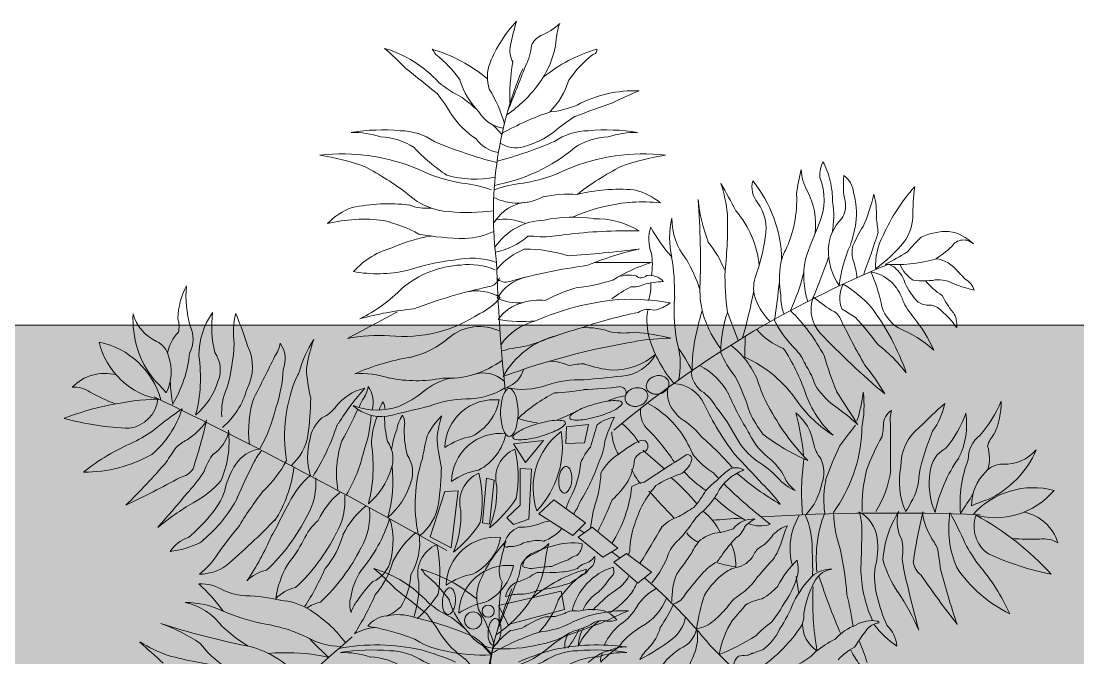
# Model space of a CAD drawing. Header units: millimetres. Extents: x -9564 to 494436, y -140371 to 4257.
# Drawn here: x -5.718 to -3.547, y 125.96 to 127.268 of the extents above; entities that cross this region are included whole.
import ezdxf
from ezdxf.enums import TextEntityAlignment as Align

# ---------------------------------------------------------------- set-up
doc = ezdxf.new("R2010")
doc.units = ezdxf.units.MM
doc.header["$MEASUREMENT"] = 0
doc.linetypes.add('HIDDEN2', pattern=[0.1875, 0.125, -0.0625])
for name, color, linetype, lineweight in [('8', 8, 'Continuous', 5), ('AS', 8, 'HIDDEN2', 5), ('HATCH', 8, 'Continuous', 13), ('XR-KOP A3_MOZART$0$A-TXTKOP', 3, 'Continuous', 5)]:
    doc.layers.add(name, color=color, linetype=linetype, lineweight=lineweight)
doc.styles.add('HAND', font='ROMAND.SHX', dxfattribs={"width": 0.8, "height": 250})
doc.styles.add('XR-KOP A3_MOZART$0$ROMAND', font='romand.shx', dxfattribs={"height": 2, "bigfont": 'bigfont.shx'})

# ---------------------------------------------------------------- blocks, each defined once
blk = doc.blocks.new('TREE03')
at = {"layer": 'HATCH'}
for p, q in [((5.2, 9.45), (5.28, 11.36)), ((5.28, 11.36), (7.8, 11.62)), ((7.8, 11.62), (7.36, 9.54)), ((39.09, 11.26), (39.09, 10.82)), ((2.66, 9.81), (-0.78, 9.43)), ((0.59, 7.29), (2.66, 9.81)), ((-0.78, 9.43), (0.59, 7.29)), ((7.36, 9.54), (5.2, 9.45)), ((14.04, 8.67), (16.55, 6.5)), ((-0.02, 6.6), (1.28, 6.52)), ((-0.02, 2.39), (-0.02, 6.6)), ((1.28, 6.52), (0.98, 0.78)), ((-3.89, 5.5), (-4.34, 0.38)), ((-2.99, 5.25), (-3.89, 5.5)), ((-3.54, 0.23), (-2.99, 5.25)), ((34.96, 5.24), (34.9, 4.8)), ((-10.31, -1.22), (-8.66, 3.95)), ((-8.66, 3.95), (-7.1, 4.05)), ((-7.1, 4.05), (-7.91, -2.48)), ((2.13, 1.38), (3.83, 3.02)), ((3.83, 3.02), (7.46, 0.35)), ((-1.55, 0.94), (-0.02, 2.39)), ((6, -1.1), (2.13, 1.38)), ((-4.34, 0.38), (-3.54, 0.23)), ((-0.78, 0.17), (-1.55, 0.94)), ((0.98, 0.78), (-0.78, 0.17)), ((7.46, 0.35), (6, -1.1)), ((6.61, -1.28), (8.24, -0.13)), ((8.24, -0.13), (11.15, -2.55)), ((-7.91, -2.48), (-10.31, -1.22)), ((9.45, -3.58), (6.61, -1.28)), ((11.15, -2.55), (9.45, -3.58)), ((10.72, -4.12), (12.17, -3.15)), ((12.17, -3.15), (15.02, -5.27)), ((13.44, -6.54), (10.72, -4.12)), ((15.02, -5.27), (13.44, -6.54)), ((31.59, -5.79), (31.87, -7.77)), ((4.69, -7.44), (-2.49, -9.1)), ((5.04, -9.55), (4.69, -7.44)), ((-2.49, -9.1), (-1.38, -11.26)), ((-1.38, -11.26), (5.04, -9.55))]:
    blk.add_line(p, q, dxfattribs=at)
for points in [[(14.45, 15.81, 0.119964), (14.64, 15.46, 0.104948), (15.01, 15.2, 0.088944), (15.47, 15.09, 0.080201), (15.99, 15.14, 0.080201), (16.47, 15.36, 0.088944), (16.81, 15.68, 0.104948), (17, 16.1, 0.119964), (16.99, 16.5, 0.119964), (16.79, 16.85, 0.104948), (16.42, 17.12, 0.088944), (15.96, 17.23, 0.080201), (15.44, 17.17, 0.080201), (14.97, 16.96, 0.088944), (14.63, 16.63, 0.104948), (14.44, 16.22, 0.119964)], [(-2.26, 13, 0.037444), (-2.17, 11.88, 0.049921), (-1.97, 11.07, 0.093255), (-1.58, 10.41, 0.215661), (-1.26, 10.27, 0.215661), (-0.95, 10.41, 0.093255), (-0.56, 11.07, 0.049921), (-0.35, 11.88, 0.037444), (-0.26, 13, 0.037444), (-0.35, 14.12, 0.049921), (-0.56, 14.94, 0.093255), (-0.95, 15.6, 0.215661), (-1.26, 15.74, 0.215661), (-1.58, 15.6, 0.093255), (-1.97, 14.94, 0.049921), (-2.17, 14.12, 0.037444)], [(12.02, 14.43, 0.119964), (12.21, 14.08, 0.104948), (12.59, 13.81, 0.088944), (13.05, 13.7, 0.080201), (13.57, 13.75, 0.080201), (14.04, 13.97, 0.088944), (14.38, 14.3, 0.104948), (14.57, 14.71, 0.119964), (14.56, 15.11, 0.119964), (14.37, 15.47, 0.104948), (14, 15.73, 0.088944), (13.54, 15.84, 0.080201), (13.02, 15.79, 0.080201), (12.54, 15.57, 0.088944), (12.2, 15.25, 0.104948), (12.01, 14.83, 0.119964)], [(8.85, 12.54, 0.024378), (10.07, 12.95, 0.033607), (10.92, 13.36, 0.071679), (11.59, 13.88, 0.269423), (11.65, 14.11, 0.269423), (11.48, 14.28, 0.071679), (10.63, 14.36, 0.033607), (9.7, 14.25, 0.024378), (8.44, 13.95, 0.024378), (7.23, 13.54, 0.033607), (6.38, 13.13, 0.071679), (5.71, 12.61, 0.269423), (5.65, 12.38, 0.269423), (5.82, 12.21, 0.071679), (6.67, 12.13, 0.033607), (7.6, 12.24, 0.024378)], [(2.35, 10.28, 0.024378), (3.57, 10.7, 0.033607), (4.42, 11.1, 0.071679), (5.09, 11.62, 0.269423), (5.15, 11.86, 0.269423), (4.98, 12.03, 0.071679), (4.13, 12.11, 0.033607), (3.2, 12, 0.024378), (1.94, 11.7, 0.024378), (0.73, 11.28, 0.033607), (-0.12, 10.88, 0.071679), (-0.79, 10.36, 0.269423), (-0.85, 10.12, 0.269423), (-0.68, 9.95, 0.071679), (0.17, 9.88, 0.033607), (1.1, 9.98, 0.024378)], [(4.41, 5.36, 0.049118), (4.42, 4.73, 0.06291), (4.53, 4.26, 0.103199), (4.78, 3.88, 0.179861), (5.02, 3.77, 0.179861), (5.27, 3.84, 0.103199), (5.57, 4.17, 0.06291), (5.77, 4.62, 0.049118), (5.88, 5.24, 0.049118), (5.87, 5.86, 0.06291), (5.75, 6.34, 0.103199), (5.51, 6.72, 0.179861), (5.27, 6.83, 0.179861), (5.02, 6.76, 0.103199), (4.71, 6.43, 0.06291), (4.52, 5.98, 0.049118)], [(-8.91, -8.54, 0.049118), (-8.9, -9.17, 0.06291), (-8.79, -9.64, 0.103199), (-8.54, -10.02, 0.179861), (-8.3, -10.14, 0.179861), (-8.05, -10.06, 0.103199), (-7.75, -9.73, 0.06291), (-7.55, -9.28, 0.049118), (-7.44, -8.66, 0.049118), (-7.45, -8.04, 0.06291), (-7.57, -7.56, 0.103199), (-7.81, -7.18, 0.179861), (-8.05, -7.07, 0.179861), (-8.3, -7.14, 0.103199), (-8.61, -7.48, 0.06291), (-8.8, -7.93, 0.049118)], [(-3.69, -12.05, 0.049118), (-3.68, -12.68, 0.06291), (-3.57, -13.16, 0.103199), (-3.33, -13.54, 0.179861), (-3.09, -13.65, 0.179861), (-2.83, -13.58, 0.103199), (-2.53, -13.24, 0.06291), (-2.34, -12.79, 0.049118), (-2.22, -12.18, 0.049118), (-2.23, -11.55, 0.06291), (-2.35, -11.08, 0.103199), (-2.59, -10.7, 0.179861), (-2.83, -10.58, 0.179861), (-3.09, -10.66, 0.103199), (-3.39, -10.99, 0.06291), (-3.58, -11.44, 0.049118)]]:
    blk.add_lwpolyline(points, format="xyb", close=True, dxfattribs=at)
for centre, radius in [((-3.69, -9.75), 0.697), ((-5.4, -10.81), 0.988)]:
    blk.add_circle(centre, radius, dxfattribs=at)
for centre, radius, start, end in [((10.93, 47.23), 15.53, 137.0502, 158.0098), ((72.25, 38.17), 75.3, 164.8767, 167.0521), ((0.09, 62.06), 6.31, 290.8553, 314.3855), ((9.49, 55.6), 5.35, 158.6303, 174.8899), ((3.38, 54.11), 2.3, 116.9339, 156.4233), ((-6.19, 56.86), 10.37, 323.6111, 355.6842), ((-19.58, 41.33), 13.96, 42.8797, 73.1794), ((-45.27, 20.93), 44.99, 44.3831, 48.6321), ((-15.1, 37.68), 17.64, 50.0213, 73.5749), ((-12.67, 52.32), 3.43, 29.2934, 41.7795), ((1.5, 54.43), 2.7, 166.8666, 208.6631), ((-5.27, 55.64), 6.57, 333.436, 354.7368), ((13.74, 37.68), 17.64, 106.4251, 129.0596), ((8.25, 54.5), 0.511, 277.6177, 11.3094), ((-18.34, 43.07), 13.95, 34.9224, 51.6036), ((16.98, 43.07), 13.95, 128.3964, 145.0776), ((-128.33, -94.96), 187.05, 50.5707, 51.9815), ((0.89, 51.4), 4.66, 159.3737, 197.3533), ((39.66, 35.77), 42.74, 157.1658, 187.5184), ((-865.52, 390.32), 929.6, 338.36097, 338.70377), ((22.7, 49.14), 23.9, 170.3807, 182.3795), ((-1.92, 59.34), 11.3, 228.8583, 245.2195), ((1.6, 53.65), 8.9, 196.9901, 224.533), ((-2.97, 53.65), 8.9, 315.467, 343.0099), ((-16.84, 41.81), 15.61, 15.8262, 31.695), ((-9.6, 59.1), 14.45, 303.8275, 324.4636), ((13.09, 35.89), 13.96, 87.8964, 118.1961), ((30.78, 8.26), 44.99, 112.4437, 116.6927), ((-27.64, 35.28), 23.04, 30.922, 38.1693), ((-26.53, 23.34), 32.52, 48.8216, 52.3259), ((71.76, -128.31), 187.05, 109.0943, 110.5051), ((-1.42, 49.4), 3.87, 210.8984, 262.2437), ((13.83, 16.61), 32.52, 108.7499, 119.2781), ((2.22, 58.65), 11.3, 275.8563, 292.2174), ((0.8, 53.01), 10.49, 214.2046, 235.9382), ((18.75, 27.55), 23.04, 122.9064, 130.1538), ((-15.76, 22.61), 22.75, 84.8617, 99.1059), ((-19.13, 35.33), 9.74, 71.1429, 91.364), ((-13.85, 38.11), 7.16, 55.8127, 89.0085), ((-26.53, 23.34), 32.52, 41.341, 43.9898), ((-2.4, 53.55), 10.49, 285.1376, 306.8712), ((7.92, 38.11), 7.16, 90.9915, 124.1873), ((9.83, 22.61), 22.75, 80.8941, 95.1383), ((13.2, 35.33), 9.74, 88.636, 108.8571), ((-16.23, 37.17), 7.39, 56.6398, 88.0584), ((8.31, 86.02), 45.74, 246.6374, 256.0993), ((-1.95, 46.58), 3.85, 215.7768, 261.7698), ((-14.24, 86.02), 45.74, 284.6732, 293.3626), ((-0.51, 46.56), 3.25, 236.4646, 285.2558), ((10.3, 37.17), 7.39, 91.9416, 123.3602), ((-20.49, 19.57), 23.04, 67.3277, 96.1665), ((-27.21, 15.06), 27.74, 70.2769, 81.1928), ((3.47, 58.06), 21.48, 223.2692, 236.3503), ((-6.51, 58.48), 19.79, 280.3287, 310.0807), ((14.16, 19.57), 23.04, 83.8335, 112.6723), ((20.88, 15.06), 27.74, 98.8072, 109.7231), ((-32.45, 12.75), 31.95, 52.1097, 62.8178), ((26.12, 12.75), 31.95, 117.1822, 127.8903), ((37.65, 40.21), 3.36, 153.4386, 184.7937), ((27.57, 37.81), 8.08, 12.1986, 28.9075), ((-4.06, 56.15), 17.09, 243.7545, 261.1928), ((-5.23, 51.24), 11.52, 253.8862, 281.8291), ((-2.27, 56.15), 17.09, 278.8072, 296.2455), ((52.15, 35.46), 20.69, 164.9839, 172.9376), ((36.83, 40.85), 4.66, 180.3858, 211.5002), ((46.43, 39.09), 9.45, 173.6608, 191.6644), ((35.33, 37.88), 2.83, 6.7088, 52.7732), ((-7.77, 26.93), 12.38, 69.0217, 84.9186), ((1.44, 26.93), 12.38, 95.0814, 110.9783), ((-73.95, -15.47), 111.29, 27.5936, 29.4451), ((5.24, 33.58), 18.6, 6.6414, 17.6978), ((29.35, 38.83), 2.83, 165.9659, 219.0879), ((15.34, 30.25), 14.58, 0.8605, 39.4266), ((27.83, 37.36), 6.95, 336.9004, 21.6117), ((27.07, 37.34), 8.67, 358.4928, 14.5448), ((60.1, 25.2), 20.23, 137.6599, 156.3007), ((69.97, 35.61), 25.03, 172.6151, 180.653), ((-7.76, 43.51), 7.51, 227.5783, 267.1656), ((-0.31, 43.13), 6.15, 243.6565, 298.1797), ((5.53, 23.11), 14.88, 86.2684, 101.3601), ((11.28, 19.09), 19.47, 84.9362, 104.2121), ((11.26, 31.05), 7.64, 51.3389, 76.846), ((18.06, 37.32), 13.58, 334.8752, 2.862), ((25.43, 34.52), 8.38, 353.1575, 27.7091), ((29.92, 35.8), 8.57, 352.6488, 16.319), ((21.2, 42.36), 19.76, 335.8911, 347.2444), ((31.81, 35.76), 8.96, 357.2077, 14.5024), ((-16.61, 29.3), 7.64, 110.3065, 135.8136), ((-15.14, 17.43), 19.47, 82.9404, 102.2164), ((-10.73, 41.8), 5.42, 248.1857, 275.7791), ((1.28, 32.07), 5.06, 92.3064, 149.065), ((13.82, 18.06), 18.99, 102.7987, 114.3094), ((14.01, 19.22), 17.9, 83.5239, 104.2074), ((40.26, 39.57), 20.03, 186.2704, 200.6559), ((-66.5, 30.56), 87.12, 357.846, 4.4919), ((23.12, 34.04), 5.02, 348.6331, 36.6298), ((27.06, 35.47), 8.83, 347.5721, 10.6909), ((34.57, 36.68), 2.66, 325.8422, 10.7826), ((-17.87, 17.23), 17.9, 82.9451, 103.6286), ((-6.02, 57.56), 21.66, 264.4005, 277.8018), ((-1.84, 29.05), 6.08, 66.5864, 99.3216), ((6.05, 19.47), 15.9, 81.4916, 101.9204), ((8.67, 25.77), 9.42, 58.4755, 91.6604), ((26.76, 32.96), 9.67, 166.3737, 192.9675), ((24.49, 35.11), 7.14, 179.0079, 219.4234), ((-26.9, 34.6), 50.63, 353.8916, 1.2871), ((16.07, 28.72), 11.33, 5.6723, 40.4977), ((40.57, 31.46), 5.32, 135.6206, 176.8871), ((5.78, 30.25), 35.34, 5.4395, 8.2439), ((39.84, 35.59), 5.1, 322.8277, 356.9877), ((-20.04, 17.68), 17.86, 61.8326, 75.8415), ((2.9, 28.05), 6.97, 91.0629, 146.3405), ((19.41, 32.85), 4.69, 162.982, 199.682), ((30.88, 42.83), 18.12, 208.3465, 221.629), ((77.86, 15.55), 47.63, 156.3739, 161.6851), ((19.56, 37.94), 19.13, 342.4102, 350.2514), ((51.41, 26.42), 14.49, 147.0989, 156.9497), ((-7.85, 17.48), 15.9, 98.5679, 114.7683), ((-6.19, 62.66), 29.73, 259.5083, 269.7128), ((-6.55, 40.99), 8.06, 271.4688, 295.8771), ((-4.34, 39.12), 7.89, 280.8846, 311.286), ((1.06, 25.16), 8.04, 81.4688, 91.3782), ((2.17, 49.82), 16.71, 270.2642, 280.1251), ((12.4, -26.15), 59.96, 88.8542, 96.9875), ((5.48, 36.33), 22.8, 339.7879, 351.7419), ((-46.61, 61.28), 91.84, 339.2503, 342.4593), ((47.82, 29.85), 7.15, 150.868, 183.9166), ((56.2, 21.76), 15.3, 132.3502, 140.9106), ((48.9, 26.72), 7.02, 88.6738, 115.3619), ((48.34, 28.86), 4.93, 44.1783, 81.5717), ((50.75, 31.17), 1.59, 45.0257, 147.6567), ((-12.14, 22.8), 9.42, 104.5995, 137.7843), ((3.4, 24.36), 7.91, 111.3762, 140.5445), ((0.52, 15.69), 16.03, 72.0539, 90), ((-4.27, 175.49), 144.88, 273.8508, 277.0879), ((22.09, -5.24), 37.93, 102.9386, 112.4317), ((10.88, 24.09), 13.56, 22.1632, 38.3418), ((35.29, 28.98), 5.58, 152.4573, 168.3983), ((42.35, 31.54), 7.09, 178.34, 214.8193), ((50.94, 26.07), 14.49, 155.1181, 174.3411), ((41.1, 31.32), 3.12, 165.5814, 198.8231), ((31.17, 42.81), 16.38, 305.4615, 321.0134), ((41.72, 40.08), 11.13, 300.7395, 313.6387), ((-4.56, 3.92), 26.7, 96.6228, 108.4353), ((-5.62, 22.01), 8.67, 70.4065, 103.4489), ((7.82, 29.96), 7.3, 349.6967, 10.3033), ((-9.06, 26.51), 26.73, 359.4537, 9.2096), ((2.62, 21.12), 18.9, 18.3682, 30.0371), ((41.85, 28.63), 9.4, 168.4096, 198.0059), ((-56.9, 63.21), 97.72, 337.6172, 340.6297), ((31.58, 27.95), 6.97, 3.8985, 19.796), ((26.04, 60.64), 34.48, 297.1534, 302.0101), ((42.97, 46.87), 16.94, 265.9617, 285.1845), ((47.08, 26.88), 3.76, 36.8895, 82.4726), ((-16.37, 44.61), 15.72, 259.9288, 282.3751), ((-6.26, 18.65), 11.25, 92.899, 130.0309), ((-5.9, 22.03), 7.91, 67.5274, 96.6957), ((170.69, 34.67), 173.46, 181.4841, 186.3708), ((14.41, -25.53), 55.76, 96.9922, 106.2761), ((69.42, -325513.42), 325543.59, 90.0095798, 90.0107238), ((20.36, 12.36), 18.59, 106.7834, 121.7675), ((87.29, -80.31), 119.16, 112.2314, 129.9934), ((51.42, 28.45), 27.99, 178.4521, 188.1824), ((40.03, 28.28), 10.36, 169.8769, 190.1231), ((9.05, 34.82), 24.11, 335.1144, 346.1823), ((39.28, 24.5), 4.69, 16.6571, 79.7388), ((24.71, 21.99), 16.97, 12.1696, 24.8168), ((41.88, 28.52), 1.45, 38.1528, 93.9155), ((41.12, 27.08), 3.01, 13.132, 50.8706), ((47.11, 31.44), 3.92, 202.6204, 237.1923), ((26.56, 5.62), 33.27, 42.9023, 44.9955), ((-3.84, 28.9), 1.52, 281.1436, 341.2645), ((-1.66, 29.45), 1.52, 226.8073, 286.9282), ((1.85, 23.42), 5.23, 103.7888, 149.2568), ((4.53, 46.53), 19.33, 275.8266, 288.1974), ((12.47, 24.57), 4.17, 78.991, 108.1996), ((13.85, 29.26), 0.842, 225.8888, 317.1217), ((17.09, 15.86), 12.16, 93.3666, 104.1265), ((14.79, 26.61), 2.1, 41.151, 98.8811), ((9.6, 27.51), 5.34, 341.0618, 4.2357), ((30.74, 27.29), 4.03, 163.1811, 199.9147), ((-324.91, 71.51), 357.25, 352.279, 352.9991), ((46.12, 36.97), 8.9, 262.707, 278.8133), ((52.84, 33.52), 8.45, 220.0882, 237.5004), ((47.79, 24.05), 4.14, 61.7542, 94.2898), ((50.08, 26.54), 1.92, 14.08, 63.6481), ((-30.31, 23.39), 8.92, 152.6654, 177.4676), ((-24.82, 26.39), 13.46, 175.3628, 195.0787), ((-26.69, 40.34), 18.58, 296.6033, 315.2687), ((7.86, -27.17), 55.76, 101.7958, 111.0796), ((-5.03, 21.7), 5.23, 58.8151, 104.2831), ((12.18, 8.04), 20.09, 106.4272, 117.6471), ((17.46, 17.49), 11, 115.9075, 129.3333), ((12.85, 30.56), 3.18, 266.3865, 293.6303), ((30.79, 26.97), 10.23, 178.2104, 197.7264), ((-34.4, 38.73), 62.26, 343.974, 349.0239), ((40.03, 26.11), 3.45, 152.5243, 202.1632), ((29.47, 15.39), 14.42, 41.8876, 58.6443), ((51.84, 31.65), 8.71, 206.5046, 223.6257), ((56.6, 45.75), 19.31, 249.2247, 256.0621), ((-7.18, 29.94), 6.15, 294.4483, 322.1355), ((-0.13, 31.7), 6.15, 245.9364, 273.6236), ((1.46, 20.82), 4.9, 104.2546, 144.4671), ((2.18, 19.44), 6.42, 83.9738, 107.4479), ((13.97, -4.56), 30.61, 95.239, 113.5757), ((12.68, 0.04), 25.92, 80.0462, 93.3179), ((14.6, 28.59), 3.95, 280.6911, 310.2377), ((35.13, 24.55), 17.53, 174.4287, 193.6455), ((33.07, 28.17), 6.52, 200.2796, 226.9777), ((35.56, 26.31), 5.74, 178.5314, 200.7309), ((37.35, 24.81), 4.06, 163.023, 221.2966), ((64.11, 65.6), 49.86, 232.1941, 235.0958), ((45.47, 26.32), 4.24, 190.2076, 239.0322), ((51.58, 29.5), 8.62, 205.1114, 220.3509), ((46.71, 27.49), 2.19, 237.4362, 274.1167), ((57.82, 31.15), 10.64, 206.5614, 218.9008), ((-33.35, 23.62), 11, 176.4846, 218.6893), ((-39.72, 25.48), 4.75, 194.3891, 246.0217), ((-28.17, 19.51), 8.63, 145.0661, 180.1241), ((-21.69, 22.91), 13.64, 173.5305, 192.9236), ((-24.5, 22.22), 8.35, 165.2543, 188.9764), ((-78.13, 5.55), 49.28, 17.843, 22.427), ((153126.07, -287250.13), 325543.59, 118.0611488, 118.0622927), ((-8.47, -12.88), 37.93, 95.6402, 105.1332), ((-13.36, 37.45), 15.74, 264.1728, 303.6708), ((25.09, -31.47), 57.12, 101.7336, 108.453), ((14.67, 22.62), 2.19, 72.3491, 123.0065), ((21.62, 23.5), 7.13, 170.5391, 196.7641), ((41.58, 18.09), 21.78, 162.4564, 166.654), ((36.05, 20.07), 13.09, 160.3717, 180.9071), ((-117.68, -31.49), 152.07, 20.2911, 21.5922), ((16.01, 9.51), 21.27, 28.0792, 45.4774), ((35.06, 23.07), 1.71, 22.2124, 72.2817), ((-709.97, -1215.66), 1447.93, 58.88143, 58.95057), ((18.41, 8.62), 27.27, 19.0683, 36.9599), ((46.64, 23.16), 2.16, 43.628, 83.7679), ((41.43, 16.63), 10.49, 35.6721, 49.7993), ((47.5, 23.07), 2.48, 352.6112, 34.3761), ((-42.3, 22.84), 3.23, 348.5015, 16.863), ((0.25, 39.05), 15.63, 259.7782, 275.4381), ((3.5, 16.69), 7.03, 104.588, 144.348), ((39.42, 17.75), 19.76, 164.2578, 179.8769), ((33.55, 28.28), 13.27, 199.4833, 217.0565), ((39.76, 28.84), 11.91, 205.8618, 226.8837), ((104.72, 56.37), 75.5, 205.6257, 210.173), ((11.86, -0.8), 36.21, 36.5481, 43.0393), ((30.65, 12.43), 18.39, 24.7837, 38.6554), ((-35.7, 18.89), 4.78, 136.044, 168.8667), ((-40.82, 21.41), 3.36, 331.9499, 26.1987), ((-16.16, 3.23), 18.59, 86.3044, 101.2885), ((-4.69, 17.44), 5.4, 64.0586, 129.5268), ((6.45, 12.45), 9.63, 103.0853, 150.9422), ((28.27, -48.88), 74.68, 106.5356, 110.8895), ((7.55, 14.47), 8.25, 69.2061, 93.7316), ((11.83, 31.93), 9.83, 262.1463, 277.8537), ((10.88, -3.58), 25.87, 75.7592, 84.9202), ((33, 27.63), 7.84, 220.8125, 248.3587), ((99.26, 83.48), 89.35, 223.3589, 229.9052), ((37.65, 9.18), 14.64, 48.499, 67.3076), ((-39.72, 23.09), 8.74, 193.3815, 260.5617), ((-50.12, 11.94), 9.32, 15.7234, 78.2198), ((-42.68, 18.9), 2.46, 12.5715, 65.3473), ((-56.47, 22.16), 23.75, 344.4305, 356.9987), ((-36.22, 18.24), 5.55, 332.0351, 25.704), ((-30.75, 21.41), 3.29, 322.6251, 351.8681), ((-30.09, 19.11), 3.17, 338.2008, 35.2819), ((-12.9, 14.28), 12.87, 146.623, 164.885), ((-5.6, 15), 19.14, 160.5824, 170.7336), ((-15.08, 29.68), 10.66, 283.449, 310.6962), ((26.61, -60.34), 82.57, 99.3104, 110.2511), ((-3.07, 36.3), 16.11, 276.2767, 286.9916), ((17.24, -1.6), 23.1, 90, 99.9399), ((29.08, 25.93), 14.98, 197.4273, 219.9976), ((10.51, 18.54), 7.81, 346.4255, 15.9719), ((18.33, 13.1), 9.53, 22.2289, 52.8821), ((46.11, 19.88), 20.41, 174.7504, 181.5909), ((29.93, 6.5), 18.03, 37.7206, 52.2703), ((-45.08, 17.68), 5.12, 331.8264, 20.0472), ((-51.6, 21.12), 13.8, 328.5054, 354.6681), ((-53.44, 16.99), 16.82, 345.2926, 8.5208), ((-37.74, 17.88), 3.39, 338.7227, 35.744), ((-135.94, 70.39), 119.25, 332.1732, 334.6914), ((-2.65, 23.55), 3.54, 278.0993, 292.3811), ((10.57, 25.46), 7.6, 270, 310.2621), ((11.26, 21.96), 4.81, 274.158, 331.4081), ((-5.49, 4.49), 28.45, 27.9076, 34.0417), ((32.85, 23.94), 10.7, 201.8253, 219.6397), ((12.17, 8.3), 21.61, 18.6182, 33.892), ((25.99, 15.45), 7.32, 22.7154, 39.785), ((82.56, 33.93), 49.91, 196.7801, 201.7943), ((-8.17, -7.24), 26.93, 99.4625, 113.6079), ((-8.26, 27.16), 10.24, 266.2846, 307.2602), ((2.9, 11.76), 7.15, 67.6201, 86.2386), ((7.14, 12.04), 6.52, 88.0286, 103.3931), ((11.66, 30.66), 12.85, 250.4625, 265.1355), ((17.26, 11.74), 7.38, 26.7053, 63.9473), ((19.83, 6.24), 14.34, 34.2115, 65.7809), ((25.88, 13.75), 8.23, 17.018, 33.4281), ((21.93, 3.96), 22.72, 29.4534, 39.5552), ((-47.59, 12.35), 5.13, 75.0493, 136.4123), ((-42.36, 18.6), 15.23, 340.6133, 357.5129), ((-9.93, 10.33), 17.06, 156.0867, 189.5197), ((-26.71, 18.08), 1.46, 324.7188, 342.1459), ((-6.26, 18.92), 18.25, 182.6428, 193.6146), ((-18.15, 7.56), 9.9, 71.5035, 94.667), ((-11.92, 32.04), 15.4, 258.4293, 281.2306), ((-4.21, 14.15), 3.38, 45.2338, 109.6131), ((-2.64, 18.82), 3.15, 289.886, 344.1577), ((-97.81, 1089.42), 1077.82, 275.5951, 275.82661), ((21.17, 17.43), 1.56, 166.5908, 213.6859), ((3.08, 6.12), 24.18, 16.5324, 27.0642), ((-51.02, 12.76), 3.14, 55.3823, 95.2586), ((-53.72, 4.59), 16.94, 39.1099, 45.9075), ((-12.19, 18.35), 27.96, 183.6478, 189.0363), ((-42.73, 19.2), 8.54, 310.648, 342.6218), ((-27.8, 13.05), 6.4, 154.6778, 184.8604), ((-16.54, 10.14), 5.78, 102.6047, 143.4061), ((4.84, -4.37), 30.31, 138.3276, 147.8621), ((-20.69, 16.43), 3.29, 322.6251, 351.8681), ((-20.02, 14.14), 3.17, 344.565, 35.2819), ((-6.23, 9.37), 7.76, 103.6303, 128.8772), ((-6.16, 22.73), 8.18, 269.7007, 302.3689), ((0.29, 23.83), 8.18, 256.9057, 289.574), ((6.71, 5.54), 11.2, 87.089, 109.1719), ((5.6, 63), 47.41, 271.9786, 277.1569), ((11.4, 15.24), 0.723, 332.8198, 81.0987), ((20.04, 15.24), 3.21, 169.6528, 226.1646), ((17.4, 12.32), 3.99, 24.2649, 87.9077), ((22.59, 17.79), 2.98, 204.2897, 231.6142), ((41.53, 20.99), 15, 196.5849, 208.8375), ((41.52, 21.09), 9.21, 212.3827, 232.0279), ((-40.14, -19.28), 33.85, 92.3086, 110.9043), ((-39.71, 31.85), 19.06, 240.0159, 249.6063), ((-45.28, 14.96), 3.8, 277.7574, 353.5067), ((-292.69, -503.02), 575.34, 60.39004, 64.15787), ((-39.56, 17.86), 8.53, 309.7041, 344.9103), ((-19.5, 10.97), 11.61, 161.1287, 188.0056), ((-63.89, 15.54), 39.91, 352.6121, 358.6895), ((-19.15, 25.42), 12.85, 294.1392, 308.8121), ((-6.19, 3.35), 11.2, 90.1027, 112.1856), ((12.66, -1.61), 19, 117.4566, 132.9791), ((3.38, 35.94), 20.7, 271.4322, 280.7562), ((13.36, 6.24), 8.77, 98.616, 113.5511), ((17.65, 10.97), 5.45, 29.0508, 55.4685), ((60.34, 31.5), 40.02, 204.2579, 211.6089), ((43.66, 18.99), 11.64, 199.0032, 227.6097), ((-189, -130.55), 268.37, 31.9891, 32.9451), ((20.27, 17.72), 19.14, 342.6987, 352.85), ((26.48, 13.81), 12.87, 348.5474, 6.8094), ((-49.59, 16.87), 11.4, 310.3938, 342.4012), ((-15.17, -21.13), 41.82, 124.2828, 129.6304), ((-44.63, 17.25), 17.04, 330.1446, 347.4298), ((-24.35, 16.03), 4, 294.2047, 322.4283), ((-125.88, 65.42), 119.25, 332.1732, 334.1161), ((-15.9, 17.34), 4.81, 227.8665, 285.1167), ((-16.41, 20.88), 7.6, 249.0125, 289.2746), ((-125.88, 65.42), 119.25, 334.2267, 334.6914), ((-11.98, 11.86), 4.43, 147.564, 161.2753), ((-17.21, 13.37), 1.72, 358.7447, 30.0674), ((-265.31, 1060.98), 1077.82, 283.44804, 283.67955), ((-3.01, 8.84), 5.63, 83.7963, 178.5782), ((-8.31, 15.62), 6.02, 297.5539, 348.7088), ((16.38, 12.98), 2.62, 168.5962, 222.3929), ((9.26, 4.19), 11.22, 36.9642, 61.7964), ((49.44, 27.25), 31.35, 205.0801, 217.4393), ((5.43, -0.24), 21.92, 28.1748, 39.197), ((51.96, 26.08), 26.6, 207.603, 224.2933), ((43.61, 22.73), 14.6, 215.24, 237.6886), ((23.9, -4), 21.47, 46.6968, 56.1461), ((80.92, -23.17), 49.28, 131.0054, 135.5894), ((40.41, 15.73), 8.35, 324.4559, 348.178), ((42.55, 19.32), 13.46, 318.3537, 338.0695), ((46.12, 14.17), 8.92, 335.9648, 0.767), ((-43.73, 43.02), 31.84, 254.5383, 268.1338), ((-91.64, 24.69), 57.12, 341.4963, 347.3143), ((-20.33, 9.43), 3.79, 128.9874, 173.4719), ((-32.29, 13.62), 15.23, 340.6133, 356.474), ((-8.4, 9.32), 8.63, 157.9479, 180.1241), ((-1.92, 12.73), 13.64, 180.745, 192.9236), ((-10.02, 10.33), 4.19, 145.5672, 170.414), ((-14.97, 11.83), 1.72, 358.7447, 30.0674), ((-2.95, 6.46), 8.63, 134.5017, 153.4356), ((9.35, 7.17), 19.14, 163.6379, 170.7336), ((7.64, 42.78), 31.5, 255.4066, 259.5783), ((-9.67, 46.01), 36.6, 292.1376, 295.7388), ((11.46, 8.23), 4.29, 99.2643, 128.6582), ((30.78, 2.86), 22.2, 154.3577, 162.0372), ((19.78, 14.13), 2.31, 211.4015, 242.8104), ((40, 19.69), 15.28, 205.9855, 216.8655), ((2.27, 5.07), 30.31, 5.5702, 15.1047), ((27.88, 8.49), 5.78, 10.0262, 50.8276), ((43.48, 11.6), 1.91, 120.4728, 182.0455), ((45.63, 12.2), 3.29, 161.5643, 190.8072), ((38.2, 17.6), 13.64, 320.5087, 339.9019), ((42.47, 11.66), 8.63, 333.3083, 8.3663), ((-52.25, 25.43), 17.73, 296.7414, 305.9536), ((-42.32, 16.46), 7.79, 302.2719, 324.8235), ((-44.9, 9.71), 11.55, 336.7915, 6.23), ((-47.15, 20.27), 27.59, 328.1116, 341.4584), ((-20.44, 11.33), 0.572, 132.2947, 163.6644), ((-6.15, 7.78), 8.63, 157.9479, 173.8852), ((0.26, 10.2), 13.59, 173.2849, 176.5914), ((0.33, 11.19), 13.64, 180.745, 192.9236), ((117.41, -22.87), 113.95, 162.4042, 163.7389), ((5.53, 4.32), 9.61, 32.8876, 50.6267), ((-1.27, -4.92), 22.52, 33.0517, 45.7408), ((7.49, 3.17), 13.25, 23.2425, 35.9054), ((14.35, 5.33), 8.05, 37.0885, 57.0062), ((83.47, -24.96), 58.01, 141.0178, 143.9714), ((34.98, 11.75), 6.6, 347.0048, 358.1317), ((161.62, 8.97), 119.25, 178.7409, 181.2591), ((49.11, 6.92), 5.55, 127.7283, 181.3972), ((-36.47, 6.15), 4.08, 114.364, 135.6127), ((-37.64, 11.83), 4.38, 304.7923, 345.988), ((-30.17, 11.35), 5.93, 311.4367, 350.9053), ((-17.11, 7.91), 7.25, 164.3869, 196.2683), ((-9.44, 6), 11.61, 161.1287, 189.6003), ((38.15, -1.37), 50.2, 166.5295, 169.5366), ((8.69, 11.09), 18.25, 182.6428, 193.6146), ((-4.09, 2.45), 7.96, 100.365, 124.8766), ((-2.26, 4.98), 5.63, 83.7963, 178.5782), ((-7.56, 11.75), 6.02, 297.5539, 348.7088), ((9.62, 4.35), 8.16, 127.3679, 198.7351), ((-5.96, 9.1), 10.77, 316.8432, 9.2598), ((3.09, 10.33), 6.61, 333.5481, 354.5594), ((15.91, 10.99), 5.45, 182.055, 211.4694), ((19.3, -1.59), 12.68, 115.95, 128.9894), ((13.93, 9.15), 0.683, 283.3313, 104.7428), ((2.83, -11.18), 27.9, 39.6918, 49.9891), ((31.58, 13.78), 7.75, 208.2063, 234.8345), ((33.32, 13.93), 7.84, 205.7064, 234.1574), ((42.15, 29.14), 23.52, 232.3042, 246.8904), ((22.05, 11.61), 17.06, 323.9126, 357.3457), ((65, -2.85), 26.99, 150.9206, 159.9431), ((68.97, 1.37), 23.75, 156.4337, 169.0019), ((54.64, 7.7), 3.36, 127.2336, 181.4824), ((56.61, 8.32), 3.23, 136.5693, 164.9309), ((-34.91, -12.53), 24.03, 112.9437, 128.9037), ((-13.48, -9.89), 32.07, 143.8958, 147.5761), ((-29.19, 4.82), 4.07, 100.761, 146.343), ((-25.48, 4.96), 5.53, 138.2491, 155.8514), ((-34.56, 12.28), 17.04, 329.1919, 347.4298), ((-33.67, 6.81), 16.82, 345.2926, 8.5208), ((-17.97, 7.7), 3.39, 338.7227, 35.744), ((0.81, 5.48), 3.63, 113.3552, 195.1626), ((-14.5, 5.61), 14.24, 350.0736, 13.0228), ((13.71, 4.25), 7.44, 139.95, 156.0363), ((14.39, 7.14), 1.38, 102.8036, 160.4603), ((37.5, 10.25), 4, 191.004, 219.2276), ((72.65, -7.87), 39.91, 154.7428, 160.8202), ((50.3, 5.92), 3.39, 117.6883, 174.7097), ((48.93, 7.73), 4.78, 344.5657, 17.3884), ((48.94, 13.03), 11, 294.743, 336.9478), ((55.47, 11.84), 4.75, 267.4107, 319.0432), ((-49.87, 21.7), 15.53, 269.5162, 299.5701), ((-105.5, 63.71), 86.03, 314.5333, 319.0214), ((-29.76, 4.15), 6.77, 142.8122, 161.1147), ((-39.71, 14.66), 14.8, 314.0337, 331.0941), ((-15.72, 6.16), 3.39, 338.7227, 35.744), ((5.02, 2.5), 17.06, 162.1017, 191.7638), ((-4.07, 8.31), 11.03, 332.2992, 354.5849), ((-10.9, 14.02), 20.99, 327.5067, 341.5641), ((13.9, 3.72), 5.22, 119.5007, 153.4336), ((5.82, 8.51), 7.32, 332.8019, 352.8746), ((279.73, -399.62), 484, 122.6189, 123.275), ((17.17, 8.24), 2.55, 295.8978, 342.8964), ((19.17, 7.7), 0.481, 333.9294, 134.9984), ((19.59, 8.26), 0.158, 335.0338, 61.8306), ((27.35, 14.36), 9.8, 219.0311, 237.8964), ((-53.84, -68.55), 109.69, 41.9811, 44.3924), ((20.86, -2.67), 11.89, 43.488, 58.2648), ((23.65, 2.13), 7.45, 24.0964, 46.9704), ((59.79, 3.85), 27.59, 171.9739, 185.3207), ((30.95, 6.16), 3.79, 339.9605, 24.4449), ((63.95, -1.89), 16.82, 144.9116, 168.1397), ((64.15, 2.62), 13.8, 158.7642, 184.9269), ((-39.35, 7.78), 2.24, 280.2809, 327.0919), ((-54.34, 18.3), 21.77, 318.8281, 326.6659), ((-24.97, 2.13), 9.08, 146.9632, 167.6589), ((48.39, -32.33), 88.28, 153.3788, 156.2444), ((-40.47, 8.47), 14.65, 327.4536, 353.1749), ((-22.95, 9.02), 8.54, 310.648, 342.6218), ((-31.42, 5.27), 16.82, 345.2926, 5.5511), ((-48.94, 7.71), 39.91, 352.6121, 358.6895), ((-3.34, -1.42), 7.96, 100.365, 124.8766), ((-3.31, 2.72), 3.63, 113.3552, 195.1626), ((-18.62, 2.85), 14.24, 350.0736, 13.0228), ((-2.69, 6.46), 11.92, 340.7089, 358.0506), ((18.41, 8.93), 6.17, 203.1976, 221.3513), ((28.06, 14.6), 12.53, 222.1333, 237.0884), ((60.53, 42.02), 52.6, 223.1278, 224.0574), ((27.46, 1.22), 5.52, 109.9591, 153.4334), ((32.84, -4.96), 14.51, 127.6937, 134.9981), ((24.67, 5.02), 1.66, 56.9105, 115.1997), ((46.84, 31.47), 33.64, 229.0755, 239.4962), ((56.18, 2.28), 17.04, 166.0026, 182.1175), ((30.9, 7.9), 11.61, 327.5243, 352.3036), ((51.93, 5.09), 8.53, 168.5221, 203.7283), ((55.35, 4.87), 8.54, 170.8105, 202.7844), ((56.79, 2.46), 5.12, 133.3852, 181.606), ((55.18, 4.63), 2.46, 88.085, 140.8608), ((-90.32, 98.29), 106, 295.2164, 298.9922), ((-43.23, 13.25), 12.06, 298.6739, 317.8702), ((-17.64, -1.64), 9.82, 130.3577, 154.0115), ((-30.7, 4.86), 7.3, 329.6872, 5.2525), ((-20.7, 7.48), 8.54, 310.648, 342.6218), ((3.62, 10.66), 10.3, 312.0156, 327.7764), ((14.88, 0.9), 4.19, 99.6369, 120.4641), ((22.14, -5.63), 12.21, 108.434, 122.8455), ((2.94, -11.61), 22.34, 39.3527, 50.1931), ((30.9, -5.12), 13.33, 128.6218, 136.3953), ((60.53, 42.02), 52.6, 224.9575, 232.6199), ((33.48, 8.93), 5.26, 220.5553, 247.6167), ((34.04, 7.5), 4.28, 213.0197, 233.276), ((27.4, 6.24), 7.25, 317.1641, 349.0455), ((39.26, 6.05), 6.4, 328.572, 358.7546), ((-183.06, 124.76), 188.79, 318.5671, 320.2238), ((-41.91, 6.83), 8.53, 318.2776, 341.0833), ((7.1, -24.3), 46.22, 142.2106, 148.5676), ((-14.32, -3.65), 9.82, 130.3577, 154.0115), ((-13.4, 3.99), 10.71, 336.9426, 2.9357), ((-2.43, 6.18), 15.28, 327.6651, 353.7379), ((24.37, -3.12), 11.76, 138.8125, 163.5632), ((67.82, 51.18), 71.03, 221.6322, 224.9958), ((11.46, 9.6), 11.24, 318.3646, 330.5565), ((13.01, 9.71), 11.26, 314.9981, 327.6786), ((13.85, -9.47), 19.91, 36.9335, 45.9049), ((46, 2.98), 11.25, 170.6595, 187.4699), ((27.66, 17.77), 27.96, 324.396, 329.7845), ((58.73, -4.93), 9.32, 75.2125, 137.7089), ((54.41, 9.7), 8.74, 252.8706, 320.0508), ((-23.08, -22.29), 28.79, 119.9277, 129.8156), ((-46.05, 10.31), 15.38, 309.4645, 332.5643), ((10.17, -18.23), 42.17, 150.3101, 154.5085), ((-27.38, 2.85), 7.3, 329.6872, 5.2525), ((-15.22, 3.52), 5.93, 309.0158, 350.9053), ((-12.67, 11.16), 14.59, 308.7512, 326.7005), ((10.99, 0.51), 5.94, 153.2013, 165.6873), ((2.72, 4.04), 4.28, 321.4024, 342.3489), ((24.52, -1.93), 16.56, 164.4049, 174.2687), ((-38.15, 22.93), 52.59, 333.3658, 337.7335), ((33.15, 14.34), 15.54, 225.4381, 241.3857), ((40.39, 4.51), 4.69, 322.5232, 337.3792), ((58.65, -13.11), 16.94, 107.5248, 114.3225), ((-11.48, -5.31), 9.82, 128.987, 154.0115), ((-24.54, 1.19), 7.3, 329.6872, 7.3714), ((-17.51, 1.23), 10.71, 336.9426, 2.9357), ((1.83, 29.61), 32.86, 299.7432, 303.2619), ((23.84, -2.18), 4.86, 126.1994, 148.5687), ((16.01, -4.19), 7.7, 26.2051, 50.149), ((42.46, -252.18), 253.67, 87.6993, 93.374), ((38.18, -2.57), 7.3, 148.1799, 195.4867), ((23.59, -2.55), 9.82, 359.4208, 23.0746), ((48.53, -3.71), 14.65, 159.1013, 185.9787), ((50.63, 2.16), 14.8, 182.3382, 199.3986), ((36.82, -1.93), 4.07, 7.0893, 61.4616), ((33.56, -0.15), 5.53, 357.581, 18.6666), ((53.05, -4.59), 11.55, 147.2023, 176.6409), ((47.51, 0.56), 4.38, 167.4444, 208.6401), ((101.55, -12.09), 57.12, 166.118, 171.9361), ((53.76, 2.6), 7.79, 188.6089, 211.1604), ((60.45, -0.28), 11.4, 171.0312, 203.0385), ((12.67, -18.87), 41.82, 23.802, 29.1495), ((55.75, -0.06), 3.8, 159.9256, 235.675), ((35.83, -28.39), 33.85, 42.528, 61.1237), ((56.64, -3.43), 5.13, 17.02, 78.383), ((-49.76, 12.91), 18.45, 309.5712, 320.422), ((-88.08, 59.19), 83.78, 310.4574, 315.8423), ((-44.26, 11.17), 22.23, 313.2016, 333.2888), ((-18.77, -4.31), 6.62, 131.4423, 156.0381), ((-31.04, 5.82), 16.82, 319.585, 342.8132), ((-23.11, -1.71), 8.54, 345.4839, 17.4578), ((-16.78, 8.4), 14.59, 308.7512, 326.7005), ((0.05, 5.81), 5.95, 267.7811, 292.3788), ((3.9, -3.37), 3.99, 97.7227, 113.3336), ((21.88, -2.96), 9.34, 160.2001, 179.5494), ((19.34, -3.07), 4.32, 106.1922, 137.043), ((6.99, 8.93), 15.32, 316.6828, 325.9939), ((42.46, -252.18), 253.67, 93.8718, 94.6298), ((26.66, -2.13), 2.94, 86.2142, 141.708), ((28.85, -3.03), 4.33, 117.5513, 137.053), ((27.46, 3.24), 3.23, 245.2886, 290.559), ((31.58, -3.4), 3.57, 106.4508, 137.2007), ((39.99, -4.44), 10.42, 154.6524, 165.379), ((-5.69, -23.06), 35.11, 139.3776, 145.5248), ((-58.88, 12.18), 33.19, 326.202, 336.3479), ((-41.14, 6.62), 14.84, 328.4836, 333.1757), ((-40.94, 9.16), 22.23, 313.2016, 333.2888), ((-29.85, 1.64), 9.91, 319.4181, 344.5088), ((-5.76, -8.37), 9.82, 128.987, 154.0115), ((-18.82, -1.87), 7.3, 329.6872, 7.3714), ((0.6, -2.46), 2.44, 108.4338, 167.1935), ((0.65, 3.39), 5.52, 291.302, 308.658), ((3.17, 0.58), 1.76, 301.5307, 330.9345), ((-26.4, -53.01), 62.17, 57.1567, 57.8225), ((-175.23, 111.89), 221.78, 328.4337, 329.663), ((21.75, 1.24), 3.38, 216.8715, 246.1861), ((23.07, -4.69), 3.94, 93.0644, 128.0452), ((21.16, 7.71), 8.63, 281.3092, 291.6975), ((23.16, 0.86), 2.7, 304.4595, 339.4427), ((23.82, 2.55), 6.23, 310.3049, 325.5471), ((-49.19, -0.47), 88.28, 357.1879, 0.0535), ((-36.86, -4.98), 3.84, 107.3183, 147.4852), ((-41.42, 7.74), 10.74, 277.0213, 296.0644), ((-37.14, -0.94), 1.06, 294.5703, 324.3675), ((-40.16, 6.5), 17.36, 320.9814, 332.1135), ((-8.12, -5.45), 3.63, 113.3552, 195.1626), ((-23.44, -5.33), 14.24, 350.0736, 13.0228), ((-2.86, -6.92), 5.63, 83.7963, 178.5782), ((-8.16, -0.14), 6.02, 297.5539, 348.7088), ((-1.58, -2.13), 0.295, 133.2618, 309.1138), ((-1.26, 1.13), 3.49, 267.6936, 292.4056), ((1.04, -3.55), 1.75, 90, 123.7401), ((1.94, -4.4), 2.75, 74.9325, 109.0171), ((5.58, -11.4), 9.29, 101.9434, 118.0204), ((5.88, -8.42), 6.5, 79.2164, 110.0043), ((5.31, -2.01), 1.78, 310.0448, 359.5272), ((20.44, -4.53), 3.74, 128.0593, 158.1973), ((23.88, -4.83), 4.59, 134.9978, 157.6185), ((67.14, -39.1), 56.81, 138.3646, 140.4291), ((17.94, -4.62), 6.74, 359.7553, 23.0669), ((28.72, -4.28), 2.25, 112.758, 146.3082), ((22.08, 0.73), 8.23, 326.0827, 342.0297), ((31.84, -2.45), 9.08, 345.7734, 6.4692), ((37.02, -2.79), 6.77, 352.3176, 10.6201), ((43.92, -4), 4.08, 17.8196, 39.0684), ((66.66, 6.18), 17.73, 207.4788, 216.6909), ((58.31, 17.54), 19.06, 263.8261, 273.4164), ((59.89, -4.6), 3.14, 58.1737, 98.05), ((-42.36, 1.7), 9.14, 307.98, 327.7197), ((-38.1, 7.5), 22.23, 313.2016, 333.2888), ((2.11, -4.81), 1.85, 119.053, 174.5865), ((7.12, -5.93), 2.63, 104.4422, 128.2883), ((6.78, -2.24), 2.15, 286.0656, 325.0062), ((6.57, -3.61), 1.97, 332.2399, 3.9813), ((-26.4, -53.01), 62.17, 52.5416, 53.6229), ((10.48, -2.2), 2.18, 329.838, 341.5641), ((6.45, 0.62), 11.18, 320.3245, 340.3559), ((-27.49, 29.08), 57.05, 322.7318, 325.6867), ((9.67, 5.98), 16.33, 321.9467, 326.9744), ((24.14, -1.85), 2.96, 285.997, 336.4704), ((-8.7, -4.94), 42.17, 358.9239, 3.1223), ((-8.67, -11.75), 46.22, 4.8647, 11.2218), ((16.18, -8.07), 32.07, 5.8563, 9.5365), ((66.91, 25.73), 31.84, 245.2985, 258.8941), ((-36.73, -0.21), 5.3, 270, 304.7014), ((-17.38, -9.76), 10.71, 150.1397, 172.1208), ((-52.73, 8.51), 33.19, 327.6234, 336.3479), ((-18.18, -3.23), 3.39, 292.3617, 349.3831), ((-24.13, -1.42), 9.91, 319.4181, 344.5088), ((-1.41, -10.13), 5.63, 83.7963, 178.5782), ((-6.7, -3.35), 6.02, 297.5539, 348.7088), ((1.37, -2.02), 2.84, 247.1677, 269.0565), ((3.74, -17.84), 13.2, 90.6052, 100.5385), ((12.22, -22.89), 20.19, 109.4813, 115.2763), ((12.72, -11.38), 7, 107.2264, 166.0429), ((7.91, -6.02), 1.8, 107.5245, 139.8521), ((10.29, -7.15), 3.28, 126.9717, 146.9744), ((8.4, -5.2), 2.3, 351.813, 12.8051), ((17.69, -4.01), 3.96, 182.7728, 184.473), ((25.3, -9.2), 5.82, 118.494, 137.2522), ((25.91, 6.37), 11.09, 252.5638, 263.6602), ((25.68, -8.57), 3.95, 100.6109, 124.1127), ((47.7, -22.22), 26.27, 135.6721, 143.3184), ((39.84, -12.28), 11.69, 134.2901, 152.6486), ((28.15, -4.88), 3.66, 341.7288, 15.2561), ((54.36, -4.56), 15.38, 180.8681, 203.9679), ((49.09, -5.82), 8.53, 172.3491, 195.1547), ((53.14, -0.68), 12.06, 195.5622, 214.7584), ((65.34, -1.13), 21.77, 186.7665, 194.6043), ((47.22, -3.83), 2.24, 186.3405, 233.1515), ((131.4, 16.61), 86.03, 194.411, 198.899), ((62.86, 3.91), 15.53, 213.8622, 243.9161), ((34.17, -20.01), 24.03, 24.5287, 40.4887), ((-28.11, -9.41), 4.47, 101.9867, 135.6704), ((-10.92, -9.66), 8.63, 147.9817, 170.1578), ((-20.5, -5.09), 7.99, 328.6277, 356.6794), ((-3.94, -13.31), 7.96, 100.365, 124.8766), ((-3.92, 4.9), 11.85, 287.2953, 294.7772), ((3.12, -8.2), 3.13, 112.3788, 131.6286), ((3.01, 13.97), 19.31, 266.8143, 275.389), ((4.46, 0.33), 5.59, 273.647, 291.8001), ((-22.86, 40.85), 55.31, 300.9621, 303.3391), ((14.35, -9.34), 5.29, 133.9066, 145.6614), ((8.3, -3.38), 4.76, 299.5972, 331.2538), ((-26.4, -53.01), 62.17, 39.3141, 49.2285), ((25.41, -8.43), 8.06, 158.4536, 181.8754), ((61.39, -41.48), 54.24, 138.0922, 141.5456), ((28.44, -12.25), 8.54, 125.5977, 149.4881), ((23.45, -3.64), 8.51, 324.1846, 343.7388), ((41.96, -14.11), 11.96, 135.6578, 153.0589), ((35.71, -8.54), 3.62, 90.5457, 129.6423), ((36.09, -7.63), 2.74, 98.6302, 163.7378), ((113.81, 20.35), 83.78, 198.1388, 202.9749), ((133.3, 54.33), 106, 214.4402, 218.2159), ((-36.52, -11.31), 4.69, 56.8991, 93.5991), ((-48.88, -20.14), 18.12, 34.952, 48.2346), ((-24.79, -11.42), 4.47, 101.9867, 135.6704), ((-7.21, -15.97), 13.64, 135.1821, 147.3607), ((-22.33, -6.95), 10.71, 340.9639, 2.9357), ((0.5, -8.43), 2.21, 114.1441, 170.8998), ((-3.36, 24.37), 32.22, 279.4617, 286.1452), ((4.21, -2.43), 6.98, 313.0823, 325.7114), ((8.66, -4.72), 5.01, 318.7295, 339.6661), ((18.58, -12.58), 6.22, 118.9507, 146.934), ((21.58, -2.35), 6.55, 302.8248, 320.4385), ((23.72, -1.46), 7.92, 300.0127, 316.501), ((43.43, -11.75), 11.11, 153.8846, 171.0621), ((66.67, -8.64), 33.19, 177.0845, 189.8003), ((228.08, 36.52), 188.79, 193.2085, 194.8652), ((-31.02, -0.7), 7.3, 246.2778, 266.8843), ((-32.08, -28.33), 20.36, 76.8421, 88.1305), ((-17.01, -8.95), 2.52, 162.3021, 201.5427), ((-47.01, 5.45), 33.19, 327.6234, 336.3479), ((-21.6, 0.23), 14.59, 312.1691, 326.7005), ((-0.05, -12.65), 4.85, 91.4461, 109.5355), ((-0.08, -2.41), 5.39, 268.9661, 291.9075), ((11.38, -11.45), 4.6, 121.3554, 156.6974), ((19.45, -19.59), 14.94, 126.0965, 138.1749), ((5.93, -2.72), 8.38, 300.2016, 320.7667), ((10.8, -5.91), 6.39, 298.6555, 338.5618), ((16.94, -6.84), 2.17, 287.0796, 335.375), ((42.96, -15.06), 23.02, 161.9132, 171.7369), ((28.01, -12.24), 5.24, 123.339, 146.6572), ((28.94, -14.55), 6.36, 101.4154, 119.5762), ((3.33, -16.36), 35.11, 7.9075, 14.0547), ((58.84, -3.9), 18.45, 193.0103, 203.8611), ((19.23, -23.44), 28.79, 23.6168, 33.5046), ((-39.9, -15.72), 7.14, 37.1577, 77.5732), ((-38.33, -18.42), 9.67, 63.6136, 90.2073), ((-27.94, -15.62), 7.13, 59.8169, 86.0419), ((-21.95, -13.08), 4.47, 101.9867, 124.3168), ((-32.03, -22.31), 14.98, 36.5835, 59.1538), ((-16.5, -10.58), 2.95, 138.3528, 166.317), ((-17.43, -5.25), 5.49, 292.8385, 313.1414), ((-2.49, -16.52), 7.96, 100.365, 124.8766), ((8.26, -15.81), 6.26, 84.4163, 104.3805), ((8.67, -12.54), 2.97, 37.2155, 86.1862), ((7.52, -5.71), 6.81, 305.5996, 329.2356), ((-7.57, 3.65), 28.11, 327.0796, 333.4542), ((11.61, 1.23), 16.02, 311.3459, 318.6503), ((-0.02, 11.25), 32.82, 317.8137, 321.8706), ((15.79, -0.6), 16.62, 321.4475, 331.1572), ((15.86, -2.67), 16.57, 326.5584, 338.6831), ((-23.74, 14.92), 26.73, 247.3715, 257.1274), ((-15.1, -13.26), 2.97, 93.8138, 142.7845), ((-14.01, -15.57), 5.43, 70.5507, 103.1349), ((-20.21, -46.77), 37.2, 66.3874, 77.572), ((19.2, -45.96), 39.21, 115.135, 119.053), ((3.99, -19.9), 9.55, 90.0512, 98.7456), ((-0.26, 3.81), 14.79, 286.6982, 293.572), ((6.18, -12.25), 2.56, 78.1121, 101.8879), ((9.38, -13.04), 2.21, 74.3587, 114.1135), ((10.07, -8.03), 2.88, 268.2915, 289.6526), ((14.85, -9.69), 4.12, 308.5151, 349.6135), ((19.63, -7.99), 3.8, 278.3426, 312.3955), ((32.86, -16.37), 10.22, 146.9344, 170.582), ((29.92, -10.24), 2.55, 329.9707, 4.9701), ((40.19, -14.15), 3.32, 78.1509, 121.7019), ((-14.35, 71.73), 87.12, 252.0892, 258.735), ((-47.89, -30.02), 20.03, 55.9252, 70.3107), ((-21.21, 2.31), 18.9, 226.544, 238.2129), ((-32.09, -28.51), 17.53, 62.9356, 82.1524), ((-16.11, -17.64), 6.04, 94.898, 118.3555), ((-21.9, -37.76), 26.67, 70.8126, 80.4264), ((3.27, -18.36), 7.76, 124.4765, 145.9888), ((-2.4, -2.99), 9.06, 278.1296, 286.3984), ((8.02, -16.93), 5.25, 104.4694, 123.8189), ((-3.99, -6.82), 11.82, 322.8293, 334.7974), ((13.26, -16.81), 7.29, 125.9576, 155.0938), ((10.81, -13.8), 4.16, 148.5687, 179.1405), ((4.43, -4.69), 7.51, 287.6092, 302.6175), ((15.31, -16.14), 6.22, 128.0452, 155.6367), ((18.48, -19.44), 9.17, 120.1893, 137.2275), ((10.45, -9.99), 5.81, 316.8975, 343.6094), ((17.19, -11.18), 3.05, 291.5142, 349.2382), ((15.51, -12.77), 4.78, 337.1212, 12.2727), ((38.86, -24.26), 16.68, 127.115, 135.4984), ((23.74, -8.94), 6.6, 307.3648, 334.3435), ((17.06, -1.23), 18.25, 315.7494, 325.668), ((35.93, -11.24), 3.62, 179.2559, 237.1034), ((40.41, -16.86), 5.86, 109.571, 138.4688), ((57.07, -25.41), 22.06, 141.3407, 148.4687), ((41.27, -13.17), 2.09, 95.7107, 132.7456), ((49.06, -4.79), 10.74, 217.3679, 236.411), ((40.9, -11.06), 0.158, 350.5364, 99.4625), ((39.3, -14.13), 3.84, 5.9471, 46.1141), ((-33.94, 2.65), 18.6, 238.8833, 249.9397), ((32.15, 68.29), 111.29, 227.136, 228.9875), ((57.8, -103.59), 119.16, 130.288, 144.3497), ((-20.53, -5.97), 7.81, 240.6092, 270.1556), ((-3.15, 6.33), 28.45, 222.5393, 228.6735), ((-14.44, -17.66), 5.25, 56.1811, 75.5306), ((-6.94, -4.74), 9.71, 241.86, 259.9554), ((-9.7, -19.09), 7.76, 34.0112, 55.5235), ((0.52, -4.01), 9.71, 280.0446, 298.14), ((7.84, -13.74), 2.75, 150.9438, 185.676), ((6.84, -9.56), 6.12, 313.3134, 323.3393), ((1.97, 7.07), 25.25, 297.6705, 307.71), ((13.72, 8.27), 24.69, 291.5174, 302.4193), ((41.7, -24.26), 12.64, 116.6949, 128.4543), ((24.61, -19.87), 15.68, 15.7814, 25.04), ((-26.02, -5.04), 13.56, 218.2393, 234.4179), ((-33.43, -23.73), 10.23, 58.8547, 78.3707), ((-26.47, -34.27), 19.76, 76.7041, 92.3233), ((-16.47, -36.83), 23.22, 77.2644, 100.69), ((-18.22, -39.98), 26.69, 66.1149, 75.0918), ((-4.46, 3.4), 18.18, 256.7245, 273.7666), ((89.93, -31.19), 94.66, 169.3075, 190.0663), ((-1.97, 4.12), 18.18, 266.2334, 283.2755), ((10.58, -39.98), 26.69, 104.9082, 113.8851), ((8.83, -36.83), 23.22, 81.7851, 102.7356), ((13.6, -22.37), 8.92, 118.2992, 130.8819), ((19.6, -25.97), 14.7, 125.6264, 134.9981), ((10.27, -16.21), 1.92, 93.8138, 118.075), ((11.97, -17.78), 3.94, 87.4554, 117.6006), ((17.01, -16.74), 3.61, 129.8037, 156.4529), ((22.47, -20.53), 7.73, 122.5986, 152.9559), ((-373.26, -408.59), 558.57, 42.5112, 44.9996), ((35.79, -39.18), 26.26, 107.8556, 112.1081), ((25.49, -13.18), 1.72, 284.0353, 309.0917), ((14.65, 1.17), 21.65, 305.2066, 315.6418), ((28.67, -9.33), 7.22, 289.7992, 315.8008), ((40.53, -18.74), 5.36, 114.9443, 140.5504), ((47.72, -9.12), 11.13, 207.3006, 217.3966), ((-27.47, 34.15), 50.63, 255.2939, 262.6895), ((-27.3, -36.3), 21.78, 89.9271, 94.1246), ((-34.92, -26.46), 13.34, 40.8511, 59.4472), ((11.15, -15.38), 1.96, 155.5546, 185.5195), ((36.21, -22.12), 17.93, 155.3217, 162.1747), ((25.7, -15.91), 1.24, 126.2498, 233.6182), ((25.54, -16.63), 1.82, 78.2987, 108.4338)]:
    blk.add_arc(centre, radius, start, end, dxfattribs=at)
blk = doc.blocks.new('*U39')
at = {"layer": 'HATCH', "xscale": 17.94037446682341, "yscale": 17.94037446682341, "zscale": 17.94037446682341}
blk.add_blockref('TREE03', (0, 0), dxfattribs=at)
blk = doc.blocks.new('as1')
at = {"layer": 'AS'}
for p in [(137.0131, 168.628), (139.8733, 168.628)]:
    blk.add_line(p, (158.5787, 168.628), dxfattribs=at)
blk = doc.blocks.new('A$C2a879c63')
at = {"layer": '8', "transparency": 33554687}
h = blk.add_hatch(dxfattribs=at)
h.set_pattern_fill('GRASS', color=256, scale=0.005)
h.set_pattern_definition([(90, (-196.3025, -143.53514), (-0.08980256, 0.08980256), [0.0238125, -0.15579262]), (45, (-196.3025, -143.53514), (-0.08980256, 0.08980256), [0.0238125, -0.1031875]), (135, (-196.3025, -143.53514), (-0.08980256, -0.08980256), [0.0238125, -0.1031875])])
h.paths.add_polyline_path([(27.2258, 11.4873), (23.1308, 11.4873), (23.1308, 7.5373), (27.2258, 7.5373)])
h.paths.add_polyline_path([(27.2258, 12.1873), (23.1308, 12.1873), (23.1308, 11.4873), (27.2258, 11.4873)])
h.paths.add_polyline_path([(27.2258, 12.8873), (23.1308, 12.8873), (23.1308, 12.1873), (27.2258, 12.1873)])
h.paths.add_polyline_path([(27.2258, 14.6873), (23.1308, 14.6873), (23.1308, 12.8873), (27.2258, 12.8873)])
h.paths.add_polyline_path([(27.2258, 15.9873), (23.1308, 15.9873), (23.1308, 14.6873), (27.2258, 14.6873)])
h.paths.add_polyline_path([(27.2258, 18.1873), (23.1308, 18.1873), (23.1308, 15.9873), (27.2258, 15.9873)])
h.paths.add_polyline_path([(27.2258, 20.7873), (23.1308, 20.7873), (23.1308, 18.1873), (27.2258, 18.1873)])
h.paths.add_polyline_path([(27.2258, 21.5673), (23.1308, 21.5673), (23.1308, 20.7873), (27.2258, 20.7873)])
h.paths.add_polyline_path([(27.2258, 22.4373), (23.1308, 22.4373), (23.1308, 21.5673), (27.2258, 21.5673)])
h.paths.add_polyline_path([(27.2258, 23.0373), (23.1308, 23.0373), (23.1308, 22.4373), (27.2258, 22.4373)])
h.paths.add_polyline_path([(27.2258, 23.9373), (23.1308, 23.9373), (23.1308, 23.0373), (27.2258, 23.0373)])
h.paths.add_polyline_path([(27.2258, 25.3373), (23.1308, 25.3373), (23.1308, 23.9373), (27.2258, 23.9373)])
h.paths.add_polyline_path([(22.3207, 12.472), (23.6097, 12.472), (23.6097, 12.6745), (22.3207, 12.6745)], flags=9)
for p in [(19.2558, 25.3373), (27.2308, 25.3373)]:
    blk.add_line(p, (25.1258, 25.3373), dxfattribs=at)
at = {"xscale": 0.001, "yscale": 0.001, "zscale": 0.001}
for p in [(24.2226, 24.925), (24.2006, 23.8567)]:
    blk.add_blockref('*U39', p, dxfattribs=at)
blk.add_blockref('as1', (-130.3025, -143.2907))
at = {"color": 4, "style": 'HAND'}
for tag, height, rotation, p in [('DRY.WASHER', 0.054, 0, (11.9366, 24.9122)), ('PATIO', 0.135, 0, (20.9666, 21.5696)), ('GENSET', 0.135, 0, (18.2157, 17.1045)), ('PLANTERBOX', 0.135, 90, (22.169, 13.2959)), ('PLANTERBOX', 0.135, 0, (18.5224, 11.5633)), ('PATIO', 0.135, 0, (400.0395, 10.821)), ('CARPORT', 0.135, 0, (12.157, 9.7744)), ('CARPORT', 0.135, 0, (20.6202, 9.7744))]:
    blk.add_attdef(tag, text='', height=height, rotation=rotation, dxfattribs=at).set_placement(p, align=Align.MIDDLE)
at = {"layer": 'XR-KOP A3_MOZART$0$A-TXTKOP', "style": 'XR-KOP A3_MOZART$0$ROMAND'}
for tag, p in [('1:200', (37.0468, 3.1879)), ('1:100', (79.0468, 3.1879)), ('1:100', (121.0468, 3.1879)), ('1:100', (163.0468, 3.1879)), ('1:100', (205.0468, 3.1879)), ('1:100', (247.0468, 3.1879)), ('1:100', (289.0468, 3.1879)), ('1:100', (331.0468, 3.1879)), ('1:100', (373.0468, 3.1879)), ('1:100', (415.0468, 3.1879)), ('1:100', (457.0468, 3.1879)), ('1:100', (499.0468, 3.1879))]:
    blk.add_attdef(tag, text='', height=0.1296, dxfattribs=at).set_placement(p, align=Align.MIDDLE)

msp = doc.modelspace()

# ---------------------------------------------------------------- block references
msp.add_blockref('A$C2a879c63', (-28.9148, 101.3058))

doc.saveas('drawing.dxf')
